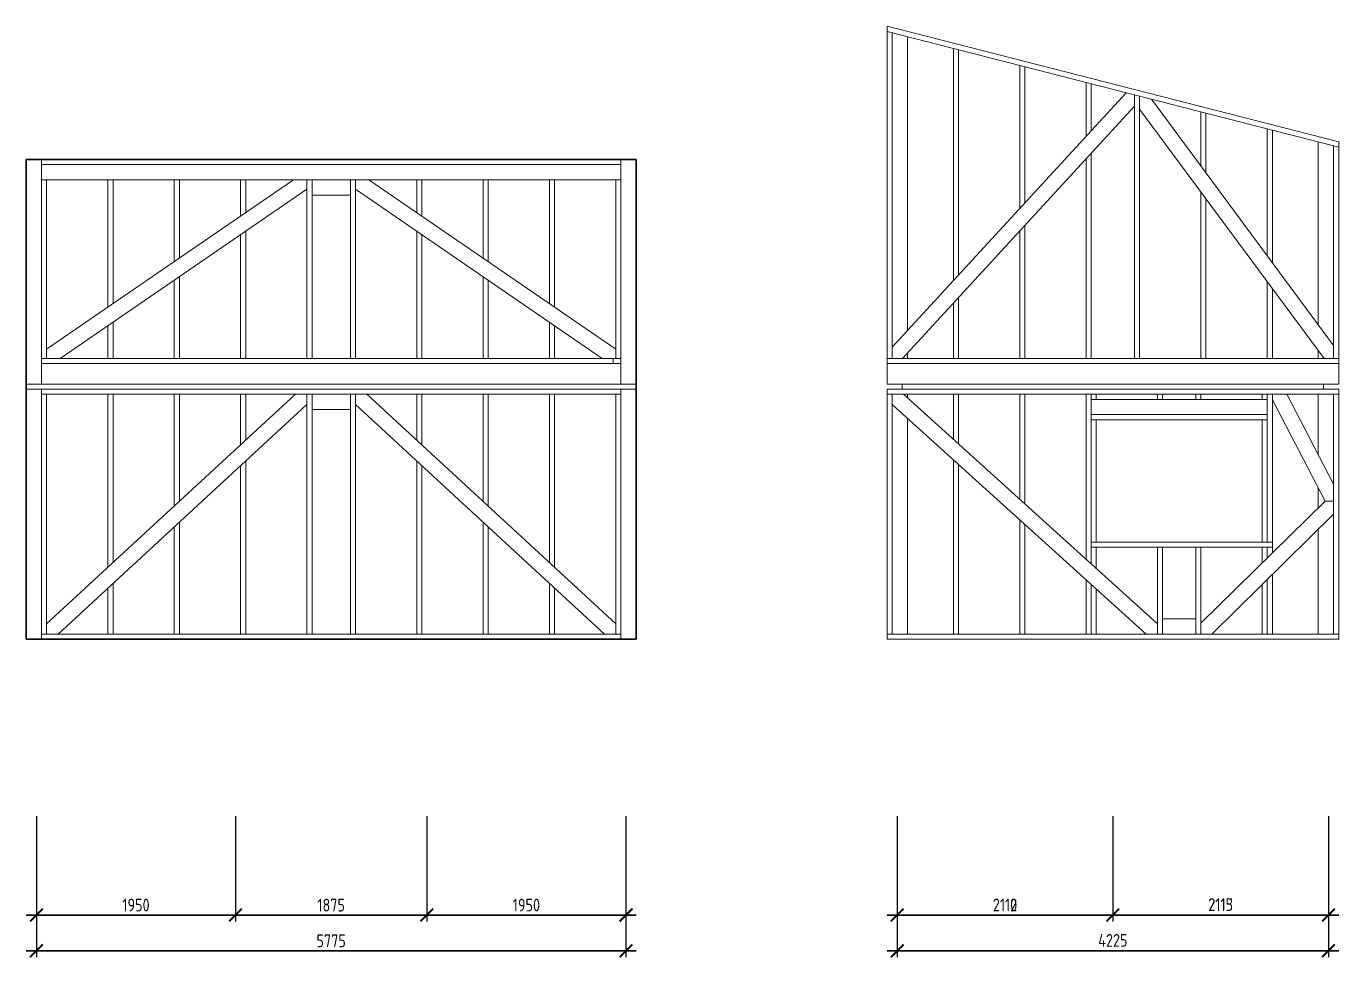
# Model space of a CAD drawing. Header units: millimetres. Extents: x 743280 to 1140305, y -337608 to -106611.
# Drawn here: x 1021955 to 1034813, y -238246 to -229117 of the extents above; entities that cross this region are included whole.
import ezdxf

# ---------------------------------------------------------------- set-up
doc = ezdxf.new("R2010")
doc.units = ezdxf.units.MM
doc.header["$PDMODE"] = 35
doc.layers.get('Defpoints').update_dxf_attribs({"color": 9})
for name, color, linetype, lineweight in [('ОСНОВНЫЕ', 7, 'Continuous', 30), ('РАЗМЕРЫ', 42, 'Continuous', 13), ('ТОНКИЕ', 250, 'Continuous', 13)]:
    doc.layers.add(name, color=color, linetype=linetype, lineweight=lineweight)
doc.styles.add('GOST 2.304', font='CS_Gost2304.shx')
doc.dimstyles.new('СПДС', dxfattribs={"dimtxt": 2.5, "dimasz": 2.5, "dimexe": 1.25, "dimexo": 0.625, "dimtad": 1, "dimdec": 0, "dimtxsty": 'GOST 2.304', "dimblk": 'ARCHTICK', "dimblk1": 'ARCHTICK', "dimblk2": 'ARCHTICK', "dimcen": 2.5, "dimdle": 2, "dimadec": 0, "dimazin": 2, "dimtfac": 0.75, "dimtdec": 4, "dimtmove": 1, "dimatfit": 3, "dimfxl": 1, "dimtolj": 1, "dimarcsym": 1})

# ---------------------------------------------------------------- blocks, each defined once
blk = doc.blocks.new('_ArchTick')
at = {"color": 0, "linetype": 'ByBlock', "const_width": 0.15}
blk.add_lwpolyline([(-0.5, -0.5), (0.5, 0.5)], dxfattribs=at)
blk = doc.blocks.new('*D207')
at = {"layer": 'Defpoints', "color": 0, "transparency": 16777216}
for p in [(1022055, -236827), (1027830, -236827), (1027830, -238177)]:
    blk.add_point(p, dxfattribs=at)
at = {"layer": 'РАЗМЕРЫ', "color": 0, "lineweight": -2, "transparency": 16777216}
for p, q in [((1022055, -236858), (1022055, -238239)), ((1027830, -236858), (1027830, -238239)), ((1021955, -238177), (1027930, -238177))]:
    blk.add_line(p, q, dxfattribs=at)
at = {"layer": 'РАЗМЕРЫ', "color": 0, "lineweight": -2, "transparency": 16777216, "xscale": 125, "yscale": 125, "zscale": 125, "rotation": 180}
blk.add_blockref('_ArchTick', (1022055, -238177), dxfattribs=at)
at = {"layer": 'РАЗМЕРЫ', "color": 0, "lineweight": -2, "transparency": 16777216, "xscale": 125, "yscale": 125, "zscale": 125}
blk.add_blockref('_ArchTick', (1027830, -238177), dxfattribs=at)
at = {"layer": 'РАЗМЕРЫ', "color": 0, "transparency": 16777216, "insert": (1024942, -238080), "char_height": 125, "attachment_point": 5, "style": 'GOST 2.304'}
blk.add_mtext('\\A1;5775', dxfattribs=at)
blk = doc.blocks.new('*D208')
at = {"layer": 'Defpoints', "color": 0, "transparency": 16777216}
for p in [(1025880, -236827), (1027830, -236827), (1027830, -237827)]:
    blk.add_point(p, dxfattribs=at)
at = {"layer": 'РАЗМЕРЫ', "color": 0, "lineweight": -2, "transparency": 16777216}
for p, q in [((1025880, -236858), (1025880, -237889)), ((1027830, -236858), (1027830, -237889)), ((1025780, -237827), (1027930, -237827))]:
    blk.add_line(p, q, dxfattribs=at)
at = {"layer": 'РАЗМЕРЫ', "color": 0, "lineweight": -2, "transparency": 16777216, "xscale": 125, "yscale": 125, "zscale": 125, "rotation": 180}
blk.add_blockref('_ArchTick', (1025880, -237827), dxfattribs=at)
at = {"layer": 'РАЗМЕРЫ', "color": 0, "lineweight": -2, "transparency": 16777216, "xscale": 125, "yscale": 125, "zscale": 125}
blk.add_blockref('_ArchTick', (1027830, -237827), dxfattribs=at)
at = {"layer": 'РАЗМЕРЫ', "color": 0, "transparency": 16777216, "insert": (1026855, -237729), "char_height": 125, "attachment_point": 5, "style": 'GOST 2.304'}
blk.add_mtext('\\A1;1950', dxfattribs=at)
blk = doc.blocks.new('*D209')
at = {"layer": 'Defpoints', "color": 0, "transparency": 16777216}
for p in [(1024005, -236827), (1025880, -236827), (1025880, -237827)]:
    blk.add_point(p, dxfattribs=at)
at = {"layer": 'РАЗМЕРЫ', "color": 0, "lineweight": -2, "transparency": 16777216}
for p, q in [((1024005, -236858), (1024005, -237889)), ((1025880, -236858), (1025880, -237889)), ((1023905, -237827), (1025980, -237827))]:
    blk.add_line(p, q, dxfattribs=at)
at = {"layer": 'РАЗМЕРЫ', "color": 0, "lineweight": -2, "transparency": 16777216, "xscale": 125, "yscale": 125, "zscale": 125, "rotation": 180}
blk.add_blockref('_ArchTick', (1024005, -237827), dxfattribs=at)
at = {"layer": 'РАЗМЕРЫ', "color": 0, "lineweight": -2, "transparency": 16777216, "xscale": 125, "yscale": 125, "zscale": 125}
blk.add_blockref('_ArchTick', (1025880, -237827), dxfattribs=at)
at = {"layer": 'РАЗМЕРЫ', "color": 0, "transparency": 16777216, "insert": (1024942, -237730), "char_height": 125, "attachment_point": 5, "style": 'GOST 2.304'}
blk.add_mtext('\\A1;1875', dxfattribs=at)
blk = doc.blocks.new('*D210')
at = {"layer": 'Defpoints', "color": 0, "transparency": 16777216}
for p in [(1022055, -236827), (1024005, -236827), (1024005, -237827)]:
    blk.add_point(p, dxfattribs=at)
at = {"layer": 'РАЗМЕРЫ', "color": 0, "lineweight": -2, "transparency": 16777216}
for p, q in [((1022055, -236858), (1022055, -237889)), ((1024005, -236858), (1024005, -237889)), ((1021955, -237827), (1024105, -237827))]:
    blk.add_line(p, q, dxfattribs=at)
at = {"layer": 'РАЗМЕРЫ', "color": 0, "lineweight": -2, "transparency": 16777216, "xscale": 125, "yscale": 125, "zscale": 125, "rotation": 180}
blk.add_blockref('_ArchTick', (1022055, -237827), dxfattribs=at)
at = {"layer": 'РАЗМЕРЫ', "color": 0, "lineweight": -2, "transparency": 16777216, "xscale": 125, "yscale": 125, "zscale": 125}
blk.add_blockref('_ArchTick', (1024005, -237827), dxfattribs=at)
at = {"layer": 'РАЗМЕРЫ', "color": 0, "transparency": 16777216, "insert": (1023030, -237729), "char_height": 125, "attachment_point": 5, "style": 'GOST 2.304'}
blk.add_mtext('\\A1;1950', dxfattribs=at)
blk = doc.blocks.new('*D211')
at = {"layer": 'Defpoints', "color": 0, "transparency": 16777216}
for p in [(1022055, -236827), (1027830, -236827), (1022055, -238177)]:
    blk.add_point(p, dxfattribs=at)
at = {"layer": 'РАЗМЕРЫ', "color": 0, "lineweight": -2, "transparency": 16777216}
for p, q in [((1022055, -236858), (1022055, -238239)), ((1027830, -236858), (1027830, -238239)), ((1027930, -238177), (1021955, -238177))]:
    blk.add_line(p, q, dxfattribs=at)
at = {"layer": 'РАЗМЕРЫ', "color": 0, "lineweight": -2, "transparency": 16777216, "xscale": 125, "yscale": 125, "zscale": 125, "rotation": 180}
blk.add_blockref('_ArchTick', (1022055, -238177), dxfattribs=at)
at = {"layer": 'РАЗМЕРЫ', "color": 0, "lineweight": -2, "transparency": 16777216, "xscale": 125, "yscale": 125, "zscale": 125}
blk.add_blockref('_ArchTick', (1027830, -238177), dxfattribs=at)
at = {"layer": 'РАЗМЕРЫ', "color": 0, "transparency": 16777216, "insert": (1024942, -238080), "char_height": 125, "attachment_point": 5, "style": 'GOST 2.304'}
blk.add_mtext('\\A1;5775', dxfattribs=at)
blk = doc.blocks.new('*D212')
at = {"layer": 'Defpoints', "color": 0, "transparency": 16777216}
for p in [(1025880, -236827), (1027830, -236827), (1025880, -237827)]:
    blk.add_point(p, dxfattribs=at)
at = {"layer": 'РАЗМЕРЫ', "color": 0, "lineweight": -2, "transparency": 16777216}
for p, q in [((1025880, -236858), (1025880, -237889)), ((1027830, -236858), (1027830, -237889)), ((1027930, -237827), (1025780, -237827))]:
    blk.add_line(p, q, dxfattribs=at)
at = {"layer": 'РАЗМЕРЫ', "color": 0, "lineweight": -2, "transparency": 16777216, "xscale": 125, "yscale": 125, "zscale": 125, "rotation": 180}
blk.add_blockref('_ArchTick', (1025880, -237827), dxfattribs=at)
at = {"layer": 'РАЗМЕРЫ', "color": 0, "lineweight": -2, "transparency": 16777216, "xscale": 125, "yscale": 125, "zscale": 125}
blk.add_blockref('_ArchTick', (1027830, -237827), dxfattribs=at)
at = {"layer": 'РАЗМЕРЫ', "color": 0, "transparency": 16777216, "insert": (1026855, -237729), "char_height": 125, "attachment_point": 5, "style": 'GOST 2.304'}
blk.add_mtext('\\A1;1950', dxfattribs=at)
blk = doc.blocks.new('*D213')
at = {"layer": 'Defpoints', "color": 0, "transparency": 16777216}
for p in [(1024005, -236827), (1025880, -236827), (1024005, -237827)]:
    blk.add_point(p, dxfattribs=at)
at = {"layer": 'РАЗМЕРЫ', "color": 0, "lineweight": -2, "transparency": 16777216}
for p, q in [((1024005, -236858), (1024005, -237889)), ((1025880, -236858), (1025880, -237889)), ((1025980, -237827), (1023905, -237827))]:
    blk.add_line(p, q, dxfattribs=at)
at = {"layer": 'РАЗМЕРЫ', "color": 0, "lineweight": -2, "transparency": 16777216, "xscale": 125, "yscale": 125, "zscale": 125, "rotation": 180}
blk.add_blockref('_ArchTick', (1024005, -237827), dxfattribs=at)
at = {"layer": 'РАЗМЕРЫ', "color": 0, "lineweight": -2, "transparency": 16777216, "xscale": 125, "yscale": 125, "zscale": 125}
blk.add_blockref('_ArchTick', (1025880, -237827), dxfattribs=at)
at = {"layer": 'РАЗМЕРЫ', "color": 0, "transparency": 16777216, "insert": (1024942, -237730), "char_height": 125, "attachment_point": 5, "style": 'GOST 2.304'}
blk.add_mtext('\\A1;1875', dxfattribs=at)
blk = doc.blocks.new('*D214')
at = {"layer": 'Defpoints', "color": 0, "transparency": 16777216}
for p in [(1022055, -236827), (1024005, -236827), (1022055, -237827)]:
    blk.add_point(p, dxfattribs=at)
at = {"layer": 'РАЗМЕРЫ', "color": 0, "lineweight": -2, "transparency": 16777216}
for p, q in [((1022055, -236858), (1022055, -237889)), ((1024005, -236858), (1024005, -237889)), ((1024105, -237827), (1021955, -237827))]:
    blk.add_line(p, q, dxfattribs=at)
at = {"layer": 'РАЗМЕРЫ', "color": 0, "lineweight": -2, "transparency": 16777216, "xscale": 125, "yscale": 125, "zscale": 125, "rotation": 180}
blk.add_blockref('_ArchTick', (1022055, -237827), dxfattribs=at)
at = {"layer": 'РАЗМЕРЫ', "color": 0, "lineweight": -2, "transparency": 16777216, "xscale": 125, "yscale": 125, "zscale": 125}
blk.add_blockref('_ArchTick', (1024005, -237827), dxfattribs=at)
at = {"layer": 'РАЗМЕРЫ', "color": 0, "transparency": 16777216, "insert": (1023030, -237729), "char_height": 125, "attachment_point": 5, "style": 'GOST 2.304'}
blk.add_mtext('\\A1;1950', dxfattribs=at)
blk = doc.blocks.new('*D221')
at = {"layer": 'Defpoints', "color": 0, "transparency": 16777216}
for p in [(1030488, -236827), (1034713, -236827), (1034713, -238177)]:
    blk.add_point(p, dxfattribs=at)
at = {"layer": 'РАЗМЕРЫ', "color": 0, "lineweight": -2, "transparency": 16777216}
for p, q in [((1030488, -236858), (1030488, -238239)), ((1034713, -236858), (1034713, -238239)), ((1030388, -238177), (1034813, -238177))]:
    blk.add_line(p, q, dxfattribs=at)
at = {"layer": 'РАЗМЕРЫ', "color": 0, "lineweight": -2, "transparency": 16777216, "xscale": 125, "yscale": 125, "zscale": 125, "rotation": 180}
blk.add_blockref('_ArchTick', (1030488, -238177), dxfattribs=at)
at = {"layer": 'РАЗМЕРЫ', "color": 0, "lineweight": -2, "transparency": 16777216, "xscale": 125, "yscale": 125, "zscale": 125}
blk.add_blockref('_ArchTick', (1034713, -238177), dxfattribs=at)
at = {"layer": 'РАЗМЕРЫ', "color": 0, "transparency": 16777216, "insert": (1032600, -238075), "char_height": 125, "attachment_point": 5, "style": 'GOST 2.304'}
blk.add_mtext('\\A1;4225', dxfattribs=at)
blk = doc.blocks.new('*D222')
at = {"layer": 'Defpoints', "color": 0, "transparency": 16777216}
for p in [(1032600, -236827), (1034713, -236827), (1034713, -237827)]:
    blk.add_point(p, dxfattribs=at)
at = {"layer": 'РАЗМЕРЫ', "color": 0, "lineweight": -2, "transparency": 16777216}
for p, q in [((1032600, -236858), (1032600, -237889)), ((1034713, -236858), (1034713, -237889)), ((1032500, -237827), (1034813, -237827))]:
    blk.add_line(p, q, dxfattribs=at)
at = {"layer": 'РАЗМЕРЫ', "color": 0, "lineweight": -2, "transparency": 16777216, "xscale": 125, "yscale": 125, "zscale": 125, "rotation": 180}
blk.add_blockref('_ArchTick', (1032600, -237827), dxfattribs=at)
at = {"layer": 'РАЗМЕРЫ', "color": 0, "lineweight": -2, "transparency": 16777216, "xscale": 125, "yscale": 125, "zscale": 125}
blk.add_blockref('_ArchTick', (1034713, -237827), dxfattribs=at)
at = {"layer": 'РАЗМЕРЫ', "color": 0, "transparency": 16777216, "insert": (1033656, -237725), "char_height": 125, "attachment_point": 5, "style": 'GOST 2.304'}
blk.add_mtext('\\A1;2115', dxfattribs=at)
blk = doc.blocks.new('*D223')
at = {"layer": 'Defpoints', "color": 0, "transparency": 16777216}
for p in [(1030488, -236827), (1032600, -236827), (1032600, -237827)]:
    blk.add_point(p, dxfattribs=at)
at = {"layer": 'РАЗМЕРЫ', "color": 0, "lineweight": -2, "transparency": 16777216}
for p, q in [((1030488, -236858), (1030488, -237889)), ((1032600, -236858), (1032600, -237889)), ((1030388, -237827), (1032700, -237827))]:
    blk.add_line(p, q, dxfattribs=at)
at = {"layer": 'РАЗМЕРЫ', "color": 0, "lineweight": -2, "transparency": 16777216, "xscale": 125, "yscale": 125, "zscale": 125, "rotation": 180}
blk.add_blockref('_ArchTick', (1030488, -237827), dxfattribs=at)
at = {"layer": 'РАЗМЕРЫ', "color": 0, "lineweight": -2, "transparency": 16777216, "xscale": 125, "yscale": 125, "zscale": 125}
blk.add_blockref('_ArchTick', (1032600, -237827), dxfattribs=at)
at = {"layer": 'РАЗМЕРЫ', "color": 0, "transparency": 16777216, "insert": (1031544, -237728), "char_height": 125, "attachment_point": 5, "style": 'GOST 2.304'}
blk.add_mtext('\\A1;2110', dxfattribs=at)
blk = doc.blocks.new('*D224')
at = {"layer": 'Defpoints', "color": 0, "transparency": 16777216}
for p in [(1030488, -236827), (1034713, -236827), (1030488, -238177)]:
    blk.add_point(p, dxfattribs=at)
at = {"layer": 'РАЗМЕРЫ', "color": 0, "lineweight": -2, "transparency": 16777216}
for p, q in [((1030488, -236858), (1030488, -238239)), ((1034713, -236858), (1034713, -238239)), ((1034813, -238177), (1030388, -238177))]:
    blk.add_line(p, q, dxfattribs=at)
at = {"layer": 'РАЗМЕРЫ', "color": 0, "lineweight": -2, "transparency": 16777216, "xscale": 125, "yscale": 125, "zscale": 125, "rotation": 180}
blk.add_blockref('_ArchTick', (1030488, -238177), dxfattribs=at)
at = {"layer": 'РАЗМЕРЫ', "color": 0, "lineweight": -2, "transparency": 16777216, "xscale": 125, "yscale": 125, "zscale": 125}
blk.add_blockref('_ArchTick', (1034713, -238177), dxfattribs=at)
at = {"layer": 'РАЗМЕРЫ', "color": 0, "transparency": 16777216, "insert": (1032600, -238075), "char_height": 125, "attachment_point": 5, "style": 'GOST 2.304'}
blk.add_mtext('\\A1;4225', dxfattribs=at)
blk = doc.blocks.new('*D225')
at = {"layer": 'Defpoints', "color": 0, "transparency": 16777216}
for p in [(1032600, -236827), (1034713, -236827), (1032600, -237827)]:
    blk.add_point(p, dxfattribs=at)
at = {"layer": 'РАЗМЕРЫ', "color": 0, "lineweight": -2, "transparency": 16777216}
for p, q in [((1032600, -236858), (1032600, -237889)), ((1034713, -236858), (1034713, -237889)), ((1034813, -237827), (1032500, -237827))]:
    blk.add_line(p, q, dxfattribs=at)
at = {"layer": 'РАЗМЕРЫ', "color": 0, "lineweight": -2, "transparency": 16777216, "xscale": 125, "yscale": 125, "zscale": 125, "rotation": 180}
blk.add_blockref('_ArchTick', (1032600, -237827), dxfattribs=at)
at = {"layer": 'РАЗМЕРЫ', "color": 0, "lineweight": -2, "transparency": 16777216, "xscale": 125, "yscale": 125, "zscale": 125}
blk.add_blockref('_ArchTick', (1034713, -237827), dxfattribs=at)
at = {"layer": 'РАЗМЕРЫ', "color": 0, "transparency": 16777216, "insert": (1033656, -237725), "char_height": 125, "attachment_point": 5, "style": 'GOST 2.304'}
blk.add_mtext('\\A1;2113', dxfattribs=at)
blk = doc.blocks.new('*D226')
at = {"layer": 'Defpoints', "color": 0, "transparency": 16777216}
for p in [(1030488, -236827), (1032600, -236827), (1030488, -237827)]:
    blk.add_point(p, dxfattribs=at)
at = {"layer": 'РАЗМЕРЫ', "color": 0, "lineweight": -2, "transparency": 16777216}
for p, q in [((1030488, -236858), (1030488, -237889)), ((1032600, -236858), (1032600, -237889)), ((1032700, -237827), (1030388, -237827))]:
    blk.add_line(p, q, dxfattribs=at)
at = {"layer": 'РАЗМЕРЫ', "color": 0, "lineweight": -2, "transparency": 16777216, "xscale": 125, "yscale": 125, "zscale": 125, "rotation": 180}
blk.add_blockref('_ArchTick', (1030488, -237827), dxfattribs=at)
at = {"layer": 'РАЗМЕРЫ', "color": 0, "lineweight": -2, "transparency": 16777216, "xscale": 125, "yscale": 125, "zscale": 125}
blk.add_blockref('_ArchTick', (1032600, -237827), dxfattribs=at)
at = {"layer": 'РАЗМЕРЫ', "color": 0, "transparency": 16777216, "insert": (1031544, -237728), "char_height": 125, "attachment_point": 5, "style": 'GOST 2.304'}
blk.add_mtext('\\A1;2112', dxfattribs=at)

msp = doc.modelspace()

# ---------------------------------------------------------------- linework, layer by layer
at = {"layer": 'ОСНОВНЫЕ', "ltscale": 100}
msp.add_lwpolyline([(1021955, -230423.3), (1027930, -230423.3), (1027930, -235123.3), (1021955, -235123.3)], close=True, dxfattribs=at)
at = {"layer": 'ТОНКИЕ', "ltscale": 100}
for p, q in [((1030387.4, -229116.8), (1034812.4, -230250.2)), ((1030387.4, -229168.4), (1032887.4, -229808.8)), ((1032730, -229768.4), (1030437.4, -232262.5)), ((1032887.4, -229808.8), (1034812.4, -230301.8)), ((1034762.4, -232247.1), (1032977.5, -229831.8)), ((1032812.4, -229900.4), (1030539.3, -232373.3)), ((1034669.2, -232373.3), (1032862.4, -229928.5)), ((1034669.2, -232373.3), (1032862.4, -229928.5)), ((1022105, -230623.3), (1027780, -230623.3)), ((1022155, -232282.3), (1024572.4, -230623.3)), ((1027730, -232282.3), (1025312.6, -230623.3)), ((1022287.5, -232373.3), (1024704.9, -230714.3)), ((1024754.9, -230773.3), (1025130.1, -230773.3)), ((1027597.4, -232373.3), (1025180, -230714.3)), ((1022105, -232423.3), (1022105, -232223.3)), ((1022105, -232423.3), (1027780, -232423.3)), ((1022105, -232423.3), (1022105, -232623.3)), ((1022155, -232373.2), (1022155, -232373.3)), ((1027706.2, -232373.3), (1027706.2, -232423.3)), ((1027730, -232373.2), (1027730, -232373.3)), ((1027780, -232423.3), (1027780, -232623.3)), ((1030387.4, -232373.3), (1034812.4, -232373.3)), ((1030387.4, -232423.3), (1034812.4, -232423.3)), ((1022155, -234971.8), (1024594.3, -232723.3)), ((1027730, -234971.8), (1025290.6, -232723.3)), ((1034662.4, -232623.3), (1030537.4, -232623.3)), ((1030537.4, -232673.3), (1030537.4, -232623.3)), ((1030549.3, -232723.3), (1033037.4, -234972.2)), ((1030587.4, -232723.3), (1030587.4, -232757.8)), ((1034762.4, -233606), (1034303.6, -232723.3)), ((1034612.4, -232723.3), (1034612.4, -233317.5)), ((1034662.4, -232673.3), (1034662.4, -232623.3)), ((1022266.2, -235073.3), (1024705, -232825.3)), ((1027618.8, -235073.3), (1025180, -232825.3)), ((1030387.1, -232778.9), (1030387.4, -232779.2)), ((1030437.4, -232824.4), (1032925.6, -235073.3)), ((1034678.6, -233770), (1034162.4, -232777)), ((1024754.9, -232873.3), (1025130.1, -232873.3)), ((1030587.4, -232960), (1030587.4, -235073.3)), ((1032387.4, -232923.3), (1034112.4, -232923.3)), ((1032437.4, -232973.3), (1032437.4, -234173.3)), ((1034062.4, -232973.3), (1034062.4, -234173.3)), ((1034612.4, -233642.7), (1034612.4, -233835.2)), ((1033462.4, -234968), (1034678.6, -233770)), ((1034678.6, -233770), (1034762.4, -233770)), ((1033569.3, -235073.3), (1034762.4, -233898)), ((1034612.4, -234045.8), (1034612.4, -235073.3)), ((1022104.7, -235018.1), (1022105, -235017.9)), ((1033087.4, -234923.3), (1033412.4, -234923.3)), ((1033087.4, -235017.4), (1033087.7, -235017.7))]:
    msp.add_line(p, q, dxfattribs=at)
for points in [[(1030387.4, -229116.8), (1030387.4, -232573.3)], [(1030437.4, -232373.3), (1030437.4, -229181.2)], [(1030587.4, -232099.3), (1030587.4, -229219.6)], [(1031037.4, -229334.9), (1031037.4, -231609.7)], [(1031087.4, -231555.3), (1031087.4, -229347.7)], [(1031687.4, -229501.4), (1031687.4, -230902.6)], [(1031737.4, -230848.2), (1031737.4, -229514.2)], [(1032337.4, -229667.9), (1032337.4, -230195.5)], [(1032387.4, -230141.1), (1032387.4, -229680.7)], [(1032812.4, -232373.3), (1032812.4, -229789.6)], [(1032862.4, -229802.4), (1032862.4, -232373.3)], [(1033462.4, -230488), (1033462.4, -229956)], [(1033512.4, -229968.9), (1033512.4, -230555.7)], [(1034112.4, -231367.6), (1034112.4, -230122.5)], [(1034162.4, -230135.4), (1034162.4, -231435.2)], [(1034612.4, -230250.6), (1034612.4, -232044.1)], [(1034812.4, -232573.3), (1034812.4, -230250.2)], [(1030387.4, -230323.3), (1030387.4, -230373.3)], [(1032387.4, -232373.3), (1032387.4, -230362.7)], [(1034762.4, -230289), (1034762.4, -232373.3)], [(1022155, -230623.3), (1022155, -232373.3), (1022105, -232373.3), (1022105, -230423.3)], [(1027730, -230473.3), (1022105, -230473.3), (1022105, -230423.3), (1027780, -230423.3), (1027780, -230473.3), (1025341.6, -230473.3)], [(1022755, -230473.3), (1022805, -230473.3)], [(1023405, -230473.3), (1023455, -230473.3)], [(1024055, -230473.3), (1024104.9, -230473.3)], [(1024704.9, -230473.3), (1024754.9, -230473.3)], [(1025180, -230473.3), (1025130.1, -230473.3)], [(1025830, -230473.3), (1025780, -230473.3)], [(1026480, -230473.3), (1026430, -230473.3)], [(1027130, -230473.3), (1027080, -230473.3)], [(1027780, -230423.3), (1027780, -232373.3), (1027730, -232373.3), (1027730, -230623.3)], [(1032337.4, -230417.1), (1032337.4, -232373.3)], [(1022755, -231870.6), (1022755, -230623.3)], [(1022805, -230623.3), (1022805, -231836.3)], [(1023405, -231424.5), (1023405, -230623.3)], [(1023455, -230623.3), (1023455, -231390.2)], [(1024055, -230978.4), (1024055, -230623.3)], [(1024104.9, -230623.3), (1024104.9, -230944.1)], [(1024754.9, -230623.3), (1024754.9, -232373.2), (1024704.9, -232373.2), (1024704.9, -230623.3)], [(1025130.1, -230623.3), (1025130.1, -232373.2), (1025180, -232373.2), (1025180, -230623.3)], [(1025780, -230623.3), (1025780, -230944.1)], [(1025830, -230978.4), (1025830, -230623.3)], [(1026430, -230623.3), (1026430, -231390.2)], [(1026480, -231424.5), (1026480, -230623.3)], [(1027080, -230623.3), (1027080, -231836.3)], [(1027130, -231870.6), (1027130, -230623.3)], [(1033462.4, -232373.3), (1033462.4, -230740.4)], [(1033512.4, -230808.1), (1033512.4, -232373.3)], [(1024104.9, -231126), (1024104.9, -232373.2), (1024055, -232373.2), (1024055, -231160.3)], [(1025780, -231126), (1025780, -232373.2), (1025830, -232373.2), (1025830, -231160.3)], [(1031687.4, -231124.3), (1031687.4, -232373.3)], [(1031737.4, -232373.3), (1031737.4, -231069.9)], [(1023455, -231572.1), (1023455, -232373.2), (1023405, -232373.2), (1023405, -231606.4)], [(1026430, -231572.1), (1026430, -232373.2), (1026480, -232373.2), (1026480, -231606.4)], [(1034112.4, -232373.3), (1034112.4, -231620)], [(1034162.4, -231687.6), (1034162.4, -232373.3)], [(1031087.4, -232373.3), (1031087.4, -231777)], [(1031037.4, -231831.4), (1031037.4, -232373.3)], [(1022805, -232018.2), (1022805, -232373.2), (1022755, -232373.2), (1022755, -232052.5)], [(1027080, -232018.2), (1027080, -232373.2), (1027130, -232373.2), (1027130, -232052.5)], [(1030587.4, -232373.3), (1030587.4, -232320.9)], [(1034612.4, -232296.5), (1034612.4, -232373.3)], [(1027706.2, -232373.3), (1027780, -232373.3), (1027780, -232423.3), (1022105, -232423.3), (1022105, -232373.3), (1022178.8, -232373.3)], [(1022155, -232373.3), (1027706.2, -232373.3)], [(1030387.4, -232573.3), (1030387.4, -232623.3), (1030537.4, -232623.3)], [(1030647.4, -232623.3), (1034812.4, -232623.3), (1034812.4, -232573.3)], [(1025280, -232723.3), (1027780, -232723.3), (1027780, -232673.3), (1022105, -232673.3), (1022105, -232723.3), (1027730, -232723.3)], [(1022755, -234418.7), (1022755, -232723.3), (1022805, -232723.3), (1022805, -234372.6)], [(1023405, -233819.6), (1023405, -232723.3), (1023455, -232723.3), (1023455, -233773.5)], [(1024055, -233220.4), (1024055, -232723.3), (1024105, -232723.3), (1024105, -233174.3)], [(1025830, -233220.4), (1025830, -232723.3), (1025780, -232723.3), (1025780, -233174.3)], [(1026480, -233819.6), (1026480, -232723.3), (1026430, -232723.3), (1026430, -233773.5)], [(1027130, -234418.7), (1027130, -232723.3), (1027080, -232723.3), (1027080, -234372.6)], [(1030387.4, -232723.3), (1034812.4, -232723.3), (1034812.4, -232673.3), (1030387.4, -232673.3), (1030387.4, -232723.3), (1030437.4, -232723.3)], [(1031037.4, -233164.5), (1031037.4, -232723.3), (1031087.4, -232723.3), (1031087.4, -233209.7)], [(1031687.4, -233752), (1031687.4, -232723.3), (1031737.4, -232723.3), (1031737.4, -233797.2)], [(1032387.4, -234384.7), (1032387.4, -232723.3), (1032337.4, -232723.3), (1032337.4, -234339.5)], [(1032337.4, -234339.5), (1032337.4, -232723.3), (1032387.4, -232723.3), (1032387.4, -234384.7)], [(1032387.4, -232723.3), (1032387.4, -232923.3)], [(1032437.4, -232773.3), (1032437.4, -232723.3)], [(1033037.4, -232723.3), (1033037.4, -232773.3)], [(1033087.4, -232773.3), (1033087.4, -232723.3)], [(1033412.4, -232723.3), (1033412.4, -232773.3)], [(1033462.4, -232773.3), (1033462.4, -232723.3)], [(1033562.4, -232723.3), (1033512.4, -232723.3)], [(1034062.4, -232723.3), (1034062.4, -232773.3)], [(1034162.4, -234278.5), (1034162.4, -232723.3), (1034112.4, -232723.3), (1034112.4, -234173.3)], [(1034112.4, -232923.3), (1034112.4, -232723.3)], [(1034162.4, -234278.5), (1034162.4, -232723.3)], [(1034762.4, -232723.3), (1034762.4, -235073.3), (1034812.4, -235073.3), (1034812.4, -232723.3), (1034762.4, -232723.3), (1034762.4, -233299.4)], [(1031087.4, -233411.9), (1031087.4, -235073.3), (1031037.4, -235073.3), (1031037.4, -233366.7)], [(1024105, -233378.3), (1024105, -235073.3), (1024055, -235073.3), (1024055, -233424.4)], [(1025780, -233378.3), (1025780, -235073.3), (1025830, -235073.3), (1025830, -233424.4)], [(1023455, -233977.5), (1023455, -235073.3), (1023405, -235073.3), (1023405, -234023.6)], [(1026430, -233977.5), (1026430, -235073.3), (1026480, -235073.3), (1026480, -234023.6)], [(1031737.4, -233999.4), (1031737.4, -235073.3), (1031687.4, -235073.3), (1031687.4, -233954.2)], [(1034162.4, -234173.3), (1032387.4, -234173.3), (1032387.4, -234223.3), (1034162.4, -234223.3)], [(1032387.4, -234384.7), (1032387.4, -234223.3)], [(1032437.4, -234223.3), (1032437.4, -234429.9)], [(1033037.4, -234223.3), (1033037.4, -235073.3)], [(1033087.4, -234223.3), (1033087.4, -235073.3)], [(1033412.4, -234223.3), (1033412.4, -235073.3)], [(1033462.4, -234223.3), (1033462.4, -235073.3)], [(1034062.4, -234377), (1034062.4, -234223.3)], [(1034112.4, -234223.3), (1034112.4, -234327.7)], [(1034112.4, -234538.3), (1034112.4, -235073.3), (1034162.4, -235073.3), (1034162.4, -234489)], [(1022805, -234576.6), (1022805, -235073.3), (1022755, -235073.3), (1022755, -234622.7)], [(1027080, -234576.6), (1027080, -235073.3), (1027130, -235073.3), (1027130, -234622.7)], [(1032337.4, -234541.7), (1032337.4, -235073.3)], [(1032387.4, -235073.3), (1032387.4, -234586.9)], [(1032387.4, -235073.3), (1032387.4, -234586.9)], [(1032437.4, -234632.1), (1032437.4, -235073.3)], [(1034112.4, -234538.3), (1034112.4, -235073.3), (1034062.4, -235073.3), (1034062.4, -234587.5)], [(1032387.4, -234758.3), (1032387.4, -235073.3), (1032337.4, -235073.3), (1032337.4, -234708.8)], [(1022206, -235073.3), (1022105, -235073.3), (1022105, -235123.3), (1027780, -235123.3), (1027780, -235073.3), (1027678.9, -235073.3)], [(1027678.9, -235073.3), (1022206, -235073.3)], [(1033743.5, -235073.3), (1030387.4, -235073.3), (1030387.4, -235123.3), (1034812.4, -235123.3), (1034812.4, -235073.3), (1033743.5, -235073.3)], [(1033512.4, -235073.3), (1033562.4, -235073.3)]]:
    msp.add_lwpolyline(points, dxfattribs=at)
for points in [[(1021955, -232623.3), (1027930, -232623.3), (1027930, -232673.3), (1021955, -232673.3)], [(1022105, -232723.3), (1022155, -232723.3), (1022155, -235073.3), (1022105, -235073.3)], [(1024705, -232723.3), (1024755, -232723.3), (1024755, -235073.3), (1024705, -235073.3)], [(1025180, -232723.3), (1025130, -232723.3), (1025130, -235073.3), (1025180, -235073.3)], [(1027730, -232723.3), (1027780, -232723.3), (1027780, -235073.3), (1027730, -235073.3)], [(1030387.4, -235073.3), (1030437.4, -235073.3), (1030437.4, -232723.3), (1030387.4, -232723.3)], [(1030387.4, -232723.3), (1030437.4, -232723.3), (1030437.4, -235073.3), (1030387.4, -235073.3)], [(1034112.4, -232773.3), (1032387.4, -232773.3), (1032387.4, -232973.3), (1034112.4, -232973.3)]]:
    msp.add_lwpolyline(points, close=True, dxfattribs=at)

# ---------------------------------------------------------------- dimensions: what is measured, and where the dimension line sits
at = {"layer": 'РАЗМЕРЫ'}
for base, p1, p2, override, picture, middle in [((1027830, -238176.6), (1022055, -236826.6), (1027830, -236826.6), {"dimscale": 50, "dimlfac": 1, "dimtxsty": 'GOST 2.304', "dimblk1": 'ArchTick', "dimblk2": 'ArchTick', "dimsah": 1, "dimtolj": 1}, '*D207', (1024942.5, -238080.2)), ((1024005, -237826.6), (1022055, -236826.6), (1024005, -236826.6), {"dimscale": 50, "dimlfac": 1, "dimtxsty": 'GOST 2.304', "dimblk1": 'ArchTick', "dimblk2": 'ArchTick', "dimsah": 1, "dimtolj": 1}, '*D210', (1023030, -237729.2)), ((1022055, -238176.6), (1027830, -236826.6), (1022055, -236826.6), {"dimscale": 50}, '*D211', (1024942.5, -238080.2)), ((1022055, -237826.6), (1024005, -236826.6), (1022055, -236826.6), {"dimscale": 50}, '*D214', (1023030, -237729.2)), ((1025880, -237826.6), (1024005, -236826.6), (1025880, -236826.6), {"dimscale": 50, "dimlfac": 1, "dimtxsty": 'GOST 2.304', "dimblk1": 'ArchTick', "dimblk2": 'ArchTick', "dimsah": 1, "dimtolj": 1}, '*D209', (1024942.5, -237730.2)), ((1024005, -237826.6), (1025880, -236826.6), (1024005, -236826.6), {"dimscale": 50}, '*D213', (1024942.5, -237730.2)), ((1027830, -237826.6), (1025880, -236826.6), (1027830, -236826.6), {"dimscale": 50, "dimlfac": 1, "dimtxsty": 'GOST 2.304', "dimblk1": 'ArchTick', "dimblk2": 'ArchTick', "dimsah": 1, "dimtolj": 1}, '*D208', (1026855, -237729.2)), ((1025880, -237826.6), (1027830, -236826.6), (1025880, -236826.6), {"dimscale": 50}, '*D212', (1026855, -237729.2))]:
    dim = msp.add_linear_dim(base=base, p1=p1, p2=p2, dimstyle='СПДС', override=override, dxfattribs=at)
    dim.commit()
    dim.dimension.update_dxf_attribs({"geometry": picture, "text_midpoint": middle})
for base, p1, p2, override, picture, middle in [((1034712.9, -238176.6), (1030487.9, -236826.6), (1034712.9, -236826.6), {"dimscale": 50, "dimlfac": 1, "dimtxsty": 'GOST 2.304', "dimblk1": 'ArchTick', "dimblk2": 'ArchTick', "dimsah": 1, "dimtolj": 1}, '*D221', (1032600.4, -238075.4)), ((1032599.9, -237826.6), (1030487.9, -236826.6), (1032599.9, -236826.6), {"dimscale": 50, "dimlfac": 1, "dimrnd": 5, "dimtxsty": 'GOST 2.304', "dimblk1": 'ArchTick', "dimblk2": 'ArchTick', "dimsah": 1, "dimtolj": 1}, '*D223', (1031543.9, -237728)), ((1030487.9, -238176.6), (1034712.9, -236826.6), (1030487.9, -236826.6), {"dimscale": 50}, '*D224', (1032600.4, -238075.4)), ((1030487.9, -237826.6), (1032599.9, -236826.6), (1030487.9, -236826.6), {"dimscale": 50}, '*D226', (1031543.9, -237728)), ((1034712.9, -237826.6), (1032599.9, -236826.6), (1034712.9, -236826.6), {"dimscale": 50, "dimlfac": 1, "dimrnd": 5, "dimtxsty": 'GOST 2.304', "dimblk1": 'ArchTick', "dimblk2": 'ArchTick', "dimsah": 1, "dimtolj": 1}, '*D222', (1033656.4, -237725.4)), ((1032599.9, -237826.6), (1034712.9, -236826.6), (1032599.9, -236826.6), {"dimscale": 50}, '*D225', (1033656.4, -237725.4))]:
    dim = msp.add_linear_dim(base=base, p1=p1, p2=p2, angle=180, dimstyle='СПДС', override=override, dxfattribs=at)
    dim.commit()
    dim.dimension.update_dxf_attribs({"geometry": picture, "text_midpoint": middle})

doc.saveas('drawing.dxf')
